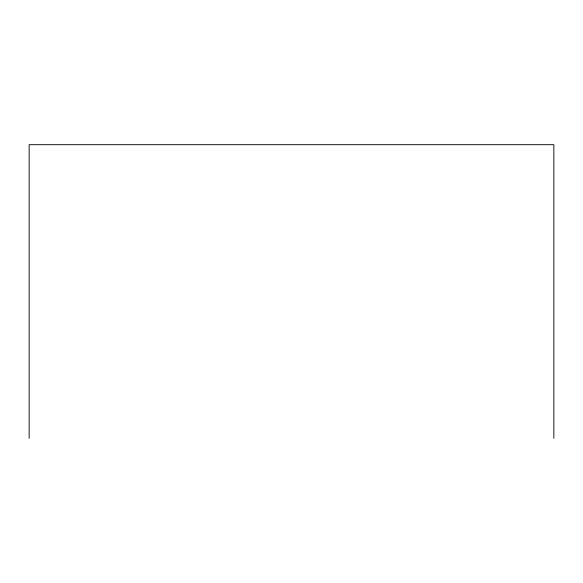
<?xml version="1.0" encoding="UTF-8"?>
<svg xmlns="http://www.w3.org/2000/svg" width="583" height="583" viewBox="0 0 583 583"><rect width="100%" height="100%" fill="white"/><g stroke="black" fill="none" stroke-linecap="round" stroke-linejoin="round"><path stroke-width="0.87" d="M553.85 438.307L553.85 144.693L29.15 144.693L29.15 438.307"/></g></svg>
